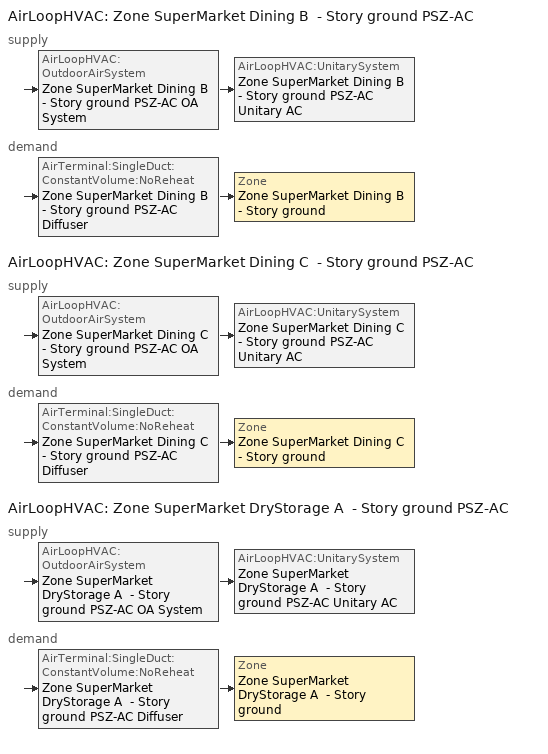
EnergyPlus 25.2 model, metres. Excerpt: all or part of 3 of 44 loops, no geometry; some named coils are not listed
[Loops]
AirLoopHVAC 'Zone SuperMarket Dining B  - Story ground PSZ-AC'
 supply: AirLoopHVAC:OutdoorAirSystem 'Zone SuperMarket Dining B  - Story ground PSZ-AC OA System' > AirLoopHVAC:UnitarySystem 'Zone SuperMarket Dining B  - Story ground PSZ-AC Unitary AC'
 demand: AirTerminal:SingleDuct:ConstantVolume:NoReheat 'Zone SuperMarket Dining B  - Story ground PSZ-AC Diffuser' > Zone 'Zone SuperMarket Dining B  - Story ground'
AirLoopHVAC 'Zone SuperMarket Dining C  - Story ground PSZ-AC'
 supply: AirLoopHVAC:OutdoorAirSystem 'Zone SuperMarket Dining C  - Story ground PSZ-AC OA System' > AirLoopHVAC:UnitarySystem 'Zone SuperMarket Dining C  - Story ground PSZ-AC Unitary AC'
 demand: AirTerminal:SingleDuct:ConstantVolume:NoReheat 'Zone SuperMarket Dining C  - Story ground PSZ-AC Diffuser' > Zone 'Zone SuperMarket Dining C  - Story ground'
AirLoopHVAC 'Zone SuperMarket DryStorage A  - Story ground PSZ-AC'
 supply: AirLoopHVAC:OutdoorAirSystem 'Zone SuperMarket DryStorage A  - Story ground PSZ-AC OA System' > AirLoopHVAC:UnitarySystem 'Zone SuperMarket DryStorage A  - Story ground PSZ-AC Unitary AC'
 demand: AirTerminal:SingleDuct:ConstantVolume:NoReheat 'Zone SuperMarket DryStorage A  - Story ground PSZ-AC Diffuser' > Zone 'Zone SuperMarket DryStorage A  - Story ground'
[ZoneControl:Thermostat] Temperature Difference Between Cutout And Setpoint {deltaC}=0
Name | Zone or ZoneList | Control Type Schedule | Control 1
Zone SuperMarket Dining B  - Story ground Thermostat | Zone SuperMarket Dining B  - Story ground | Zone SuperMarket Dining B  - Story ground Thermostat Schedule | SuperMarket Dining - 90.1-2019 Thermostat 1
Zone SuperMarket Dining C  - Story ground Thermostat | Zone SuperMarket Dining C  - Story ground | Zone SuperMarket Dining C  - Story ground Thermostat Schedule | SuperMarket Dining - 90.1-2019 Thermostat 2
Zone SuperMarket DryStorage A  - Story ground Thermostat | Zone SuperMarket DryStorage A  - Story ground | Zone SuperMarket DryStorage A  - Story ground Thermostat Schedule | SuperMarket DryStorage - 90.1-2019 Thermostat 2
[ThermostatSetpoint:DualSetpoint] Heating Setpoint Temperature Schedule=SuperMarket HtgSetp_Enduse; Cooling Setpoint Temperature Schedule=SuperMarket ClgSetp_Enduse
SuperMarket Dining - 90.1-2019 Thermostat 1; SuperMarket Dining - 90.1-2019 Thermostat 2; SuperMarket DryStorage - 90.1-2019 Thermostat 2
[AirTerminal:SingleDuct:ConstantVolume:NoReheat] Availability Schedule=Always On Discrete; Maximum Air Flow Rate {m3/s}=AutoSize
Zone SuperMarket Dining B  - Story ground PSZ-AC Diffuser; Zone SuperMarket Dining C  - Story ground PSZ-AC Diffuser; Zone SuperMarket DryStorage A  - Story ground PSZ-AC Diffuser
[Zone equipment]
Zone SuperMarket Dining B  - Story ground: Zone SuperMarket Dining B  - Story ground PSZ-AC Diffuser
Zone SuperMarket Dining C  - Story ground: Zone SuperMarket Dining C  - Story ground PSZ-AC Diffuser
Zone SuperMarket DryStorage A  - Story ground: Zone SuperMarket DryStorage A  - Story ground PSZ-AC Diffuser
[Sizing:Zone] Zone Cooling Design Supply Air Temperature Input Method=SupplyAirTemperature; Zone Cooling Design Supply Air Temperature {C}=12.7778; Zone Cooling Design Supply Air Temperature Difference {deltaC}=11.11; Zone Heating Design Supply Air Temperature Input Method=SupplyAirTemperature; Zone Heating Design Supply Air Temperature {C}=50; Zone Heating Design Supply Air Temperature Difference {deltaC}=11.11; Zone Cooling Design Supply Air Humidity Ratio {kgWater/kgDryAir}=0.0085; Zone Heating Design Supply Air Humidity Ratio {kgWater/kgDryAir}=0.008; Cooling Design Air Flow Method=DesignDay; Cooling Design Air Flow Rate {m3/s}=0; Cooling Minimum Air Flow per Zone Floor Area {m3/s-m2}=0.000762; Cooling Minimum Air Flow {m3/s}=0; Cooling Minimum Air Flow Fraction=0; Heating Design Air Flow Method=DesignDay; Heating Design Air Flow Rate {m3/s}=0; Heating Maximum Air Flow per Zone Floor Area {m3/s-m2}=0.002032; Heating Maximum Air Flow {m3/s}=0.141576; Heating Maximum Air Flow Fraction=1; Account for Dedicated Outdoor Air System=No; Zone Load Sizing Method=Sensible Load Only No Latent Load; Zone Latent Cooling Design Supply Air Humidity Ratio Input Method=HumidityRatioDifference; Zone Cooling Design Supply Air Humidity Ratio Difference {kgWater/kgDryAir}=0.005; Zone Latent Heating Design Supply Air Humidity Ratio Input Method=HumidityRatioDifference; Zone Humidification Design Supply Air Humidity Ratio Difference {kgWater/kgDryAir}=0.005; Type of Space Sum to Use=Coincident; Heating Coil Sizing Method=None; Maximum Heating Capacity To Cooling Load Sizing Ratio {W/W}=1
Name | Design Specification Outdoor Air Object
Zone SuperMarket Dining B  - Story ground; Zone SuperMarket Dining C  - Story ground | SuperMarket Dining Ventilation
Zone SuperMarket DryStorage A  - Story ground | SuperMarket DryStorage Ventilation
[DesignSpecification:OutdoorAir] Outdoor Air Method=Sum; Outdoor Air Flow per Zone {m3/s}=0; Outdoor Air Flow Air Changes per Hour {1/hr}=0
Name | Outdoor Air Flow per Person {m3/s-person} | Outdoor Air Flow per Zone Floor Area {m3/s-m2}
SuperMarket Dining Ventilation | 0.00353961 | 0.0009144
SuperMarket DryStorage Ventilation | 0 | 0.0006096
[AirLoopHVAC] Design Supply Air Flow Rate {m3/s}=AutoSize; Design Return Air Flow Fraction of Supply Air Flow=1
Zone SuperMarket Dining B  - Story ground PSZ-AC; Zone SuperMarket Dining C  - Story ground PSZ-AC; Zone SuperMarket DryStorage A  - Story ground PSZ-AC
[Sizing:System] Type of Load to Size On=Sensible; Design Outdoor Air Flow Rate {m3/s}=Autosize; Central Heating Maximum System Air Flow Ratio=1; Preheat Design Temperature {C}=7.22222; Preheat Design Humidity Ratio {kgWater/kgDryAir}=0.008; Precool Design Temperature {C}=12.7778; Precool Design Humidity Ratio {kgWater/kgDryAir}=0.008; Central Cooling Design Supply Air Temperature {C}=12.7778; Central Heating Design Supply Air Temperature {C}=50; Type of Zone Sum to Use=Coincident; 100% Outdoor Air in Cooling=No; 100% Outdoor Air in Heating=No; Central Cooling Design Supply Air Humidity Ratio {kgWater/kgDryAir}=0.0085; Central Heating Design Supply Air Humidity Ratio {kgWater/kgDryAir}=0.008; Cooling Supply Air Flow Rate Method=DesignDay; Cooling Supply Air Flow Rate {m3/s}=0; Cooling Supply Air Flow Rate Per Floor Area {m3/s-m2}=0.00996765; Cooling Fraction of Autosized Cooling Supply Air Flow Rate=1; Cooling Supply Air Flow Rate Per Unit Cooling Capacity {m3/s-W}=3.94755e-05; Heating Supply Air Flow Rate Method=DesignDay; Heating Supply Air Flow Rate {m3/s}=0; Heating Supply Air Flow Rate Per Floor Area {m3/s-m2}=0.00996765; Heating Fraction of Autosized Heating Supply Air Flow Rate=1; Heating Fraction of Autosized Cooling Supply Air Flow Rate=1; Heating Supply Air Flow Rate Per Unit Heating Capacity {m3/s-W}=3.15882e-05; System Outdoor Air Method=ZoneSum; Zone Maximum Outdoor Air Fraction=1; Cooling Design Capacity Method=CoolingDesignCapacity; Cooling Design Capacity {W}=Autosize; Cooling Design Capacity Per Floor Area {W/m2}=234.7; Fraction of Autosized Cooling Design Capacity=1; Heating Design Capacity Method=HeatingDesignCapacity; Heating Design Capacity {W}=Autosize; Heating Design Capacity Per Floor Area {W/m2}=157; Fraction of Autosized Heating Design Capacity=1; Central Cooling Capacity Control Method=OnOff; Occupant Diversity=Autosize; Heating Coil Sizing Method=None; Maximum Heating Capacity To Cooling Capacity Sizing Ratio {W/W}=1
Zone SuperMarket Dining B  - Story ground PSZ-AC; Zone SuperMarket Dining C  - Story ground PSZ-AC; Zone SuperMarket DryStorage A  - Story ground PSZ-AC
[Controller:OutdoorAir] Minimum Outdoor Air Flow Rate {m3/s}=Autosize; Maximum Outdoor Air Flow Rate {m3/s}=Autosize; Economizer Control Type=NoEconomizer; Economizer Control Action Type=ModulateFlow; Economizer Maximum Limit Dry-Bulb Temperature {C}=28; Economizer Maximum Limit Enthalpy {J/kg}=64000; Lockout Type=NoLockout; Minimum Limit Type=FixedMinimum; Minimum Outdoor Air Schedule=Always On Discrete; High Humidity Control=No; High Humidity Outdoor Air Flow Ratio=1; Control High Indoor Humidity Based on Outdoor Humidity Ratio=Yes; Heat Recovery Bypass Control Type=BypassWhenWithinEconomizerLimits; Economizer Operation Staging=InterlockedWithMechanicalCooling
Name | Mechanical Ventilation Controller
Zone SuperMarket Dining B  - Story ground PSZ-AC OA System Controller | Controller Mechanical Ventilation 38
Zone SuperMarket Dining C  - Story ground PSZ-AC OA System Controller | Controller Mechanical Ventilation 39
Zone SuperMarket DryStorage A  - Story ground PSZ-AC OA System Controller | Controller Mechanical Ventilation 14
[Controller:MechanicalVentilation] Availability Schedule=Always On Discrete; Demand Controlled Ventilation=No; System Outdoor Air Method=ZoneSum
Name | Zone or ZoneList Name 1 | Design Specification Outdoor Air Object Name 1
Controller Mechanical Ventilation 38 | Zone SuperMarket Dining B  - Story ground | SuperMarket Dining Ventilation
Controller Mechanical Ventilation 39 | Zone SuperMarket Dining C  - Story ground | SuperMarket Dining Ventilation
Controller Mechanical Ventilation 14 | Zone SuperMarket DryStorage A  - Story ground | SuperMarket DryStorage Ventilation
[SetpointManager:MixedAir] Control Variable=Temperature
Name | Setpoint Node or NodeList
Zone SuperMarket Dining B  - Story ground PSZ-AC Mixed Air Node OS Default SPM | Zone SuperMarket Dining B  - Story ground PSZ-AC Mixed Air Node
Zone SuperMarket Dining C  - Story ground PSZ-AC Mixed Air Node OS Default SPM | Zone SuperMarket Dining C  - Story ground PSZ-AC Mixed Air Node
Zone SuperMarket DryStorage A  - Story ground PSZ-AC Mixed Air Node OS Default SPM | Zone SuperMarket DryStorage A  - Story ground PSZ-AC Mixed Air Node
[AirLoopHVAC:UnitarySystem] Control Type=Load; Dehumidification Control Type=None; Availability Schedule=Always On Discrete; Fan Placement=DrawThrough; Supply Air Fan Operating Mode Schedule=Always On Discrete; DX Heating Coil Sizing Ratio=1; Use DOAS DX Cooling Coil=No; Minimum Supply Air Temperature {C}=2; Latent Load Control=SensibleOnlyLoadControl; Cooling Supply Air Flow Rate Method=SupplyAirFlowRate; Cooling Supply Air Flow Rate {m3/s}=Autosize; Heating Supply Air Flow Rate Method=SupplyAirFlowRate; Heating Supply Air Flow Rate {m3/s}=Autosize; No Load Supply Air Flow Rate Method=None; No Load Supply Air Flow Rate Control Set To Low Speed=Yes; Maximum Supply Air Temperature {C}=80; Maximum Outdoor Dry-Bulb Temperature for Supplemental Heater Operation {C}=21; Ancillary On-Cycle Electric Power {W}=0; Ancillary Off-Cycle Electric Power {W}=0
Name | Controlling Zone or Thermostat Location | Supply Fan | Heating Coil | Cooling Coil | Supplemental Heating Coil
Zone SuperMarket Dining B  - Story ground PSZ-AC Unitary AC | Zone SuperMarket Dining B  - Story ground | Zone SuperMarket Dining B  - Story ground PSZ-AC Fan | Zone SuperMarket Dining B  - Story ground PSZ-AC Water Htg Coil | Zone SuperMarket Dining B  - Story ground PSZ-AC 1spd DX AC Clg Coil | Zone SuperMarket Dining B  - Story ground PSZ-AC Electric Backup Htg Coil
Zone SuperMarket Dining C  - Story ground PSZ-AC Unitary AC | Zone SuperMarket Dining C  - Story ground | Zone SuperMarket Dining C  - Story ground PSZ-AC Fan | Zone SuperMarket Dining C  - Story ground PSZ-AC Water Htg Coil | Zone SuperMarket Dining C  - Story ground PSZ-AC 1spd DX AC Clg Coil | Zone SuperMarket Dining C  - Story ground PSZ-AC Electric Backup Htg Coil
Zone SuperMarket DryStorage A  - Story ground PSZ-AC Unitary AC | Zone SuperMarket DryStorage A  - Story ground | Zone SuperMarket DryStorage A  - Story ground PSZ-AC Fan | Zone SuperMarket DryStorage A  - Story ground PSZ-AC Water Htg Coil | Zone SuperMarket DryStorage A  - Story ground PSZ-AC 1spd DX AC Clg Coil | Zone SuperMarket DryStorage A  - Story ground PSZ-AC Electric Backup Htg Coil
[Fan:OnOff] Availability Schedule=Always On Discrete; Fan Total Efficiency=0.54; Pressure Rise {Pa}=622.722; Maximum Flow Rate {m3/s}=Autosize; Motor Efficiency=0.9; Motor In Airstream Fraction=1
Name | Fan Power Ratio Function of Speed Ratio Curve | Fan Efficiency Ratio Function of Speed Ratio Curve
Zone SuperMarket Dining B  - Story ground PSZ-AC Fan | Fan On Off Power Curve 37 | Fan On Off Efficiency Curve 37
Zone SuperMarket Dining C  - Story ground PSZ-AC Fan | Fan On Off Power Curve 38 | Fan On Off Efficiency Curve 38
Zone SuperMarket DryStorage A  - Story ground PSZ-AC Fan | Fan On Off Power Curve 13 | Fan On Off Efficiency Curve 13
[Coil:Cooling:DX:SingleSpeed] Availability Schedule=Always On Discrete; Gross Rated Total Cooling Capacity {W}=Autosize; Gross Rated Sensible Heat Ratio=Autosize; Gross Rated Cooling COP {W/W}=3; Rated Air Flow Rate {m3/s}=Autosize; Rated Evaporator Fan Power Per Volume Flow Rate 2017 {W/(m3/s)}=773.3; Rated Evaporator Fan Power Per Volume Flow Rate 2023 {W/(m3/s)}=934.4; Minimum Outdoor Dry-Bulb Temperature for Compressor Operation {C}=-25; Nominal Time for Condensate Removal to Begin {s}=0; Ratio of Initial Moisture Evaporation Rate and Steady State Latent Capacity=0; Maximum Cycling Rate {cycles/hr}=0; Latent Capacity Time Constant {s}=0; Condenser Type=AirCooled; Evaporative Condenser Effectiveness=0.9; Evaporative Condenser Air Flow Rate {m3/s}=Autosize; Evaporative Condenser Pump Rated Power Consumption {W}=Autosize; Crankcase Heater Capacity {W}=0; Maximum Outdoor Dry-Bulb Temperature for Crankcase Heater Operation {C}=10; Basin Heater Capacity {W/K}=0; Basin Heater Setpoint Temperature {C}=2
Name | Total Cooling Capacity Function of Temperature Curve | Total Cooling Capacity Function of Flow Fraction Curve | Energy Input Ratio Function of Temperature Curve | Energy Input Ratio Function of Flow Fraction Curve | Part Load Fraction Correlation Curve
Zone SuperMarket Dining B  - Story ground PSZ-AC 1spd DX AC Clg Coil | Curve Biquadratic 151 | Curve Quadratic 226 | Curve Biquadratic 152 | Curve Quadratic 227 | Curve Quadratic 228
Zone SuperMarket Dining C  - Story ground PSZ-AC 1spd DX AC Clg Coil | Curve Biquadratic 155 | Curve Quadratic 232 | Curve Biquadratic 156 | Curve Quadratic 233 | Curve Quadratic 234
Zone SuperMarket DryStorage A  - Story ground PSZ-AC 1spd DX AC Clg Coil | Curve Biquadratic 55 | Curve Quadratic 82 | Curve Biquadratic 56 | Curve Quadratic 83 | Curve Quadratic 84
[Coil:Heating:Electric] Availability Schedule=Always On Discrete; Efficiency=1; Nominal Capacity {W}=Autosize
Zone SuperMarket Dining B  - Story ground PSZ-AC Electric Backup Htg Coil; Zone SuperMarket Dining C  - Story ground PSZ-AC Electric Backup Htg Coil; Zone SuperMarket DryStorage A  - Story ground PSZ-AC Electric Backup Htg Coil
[SetpointManager:SingleZone:Reheat] Control Variable=Temperature; Minimum Supply Air Temperature {C}=12.7778; Maximum Supply Air Temperature {C}=50
Name | Control Zone | Setpoint Node or NodeList
Zone SuperMarket Dining B  - Story ground Setpoint Manager SZ Reheat | Zone SuperMarket Dining B  - Story ground | Zone SuperMarket Dining B  - Story ground PSZ-AC Supply Outlet Node
Zone SuperMarket Dining C  - Story ground Setpoint Manager SZ Reheat | Zone SuperMarket Dining C  - Story ground | Zone SuperMarket Dining C  - Story ground PSZ-AC Supply Outlet Node
Zone SuperMarket DryStorage A  - Story ground Setpoint Manager SZ Reheat | Zone SuperMarket DryStorage A  - Story ground | Zone SuperMarket DryStorage A  - Story ground PSZ-AC Supply Outlet Node
[Schedule:Day:Interval]
SuperMarket HtgSetp_Enduse Default|Wknd|Wkdy Day; SuperMarket HtgSetp_Enduse Default; SuperMarket HtgSetp_Enduse Summer Design Day; SuperMarket HtgSetp_Enduse Winter Design Day: No, 24:00, 19.5
SuperMarket ClgSetp_Enduse Default|Wknd|Wkdy Day; SuperMarket ClgSetp_Enduse Default; SuperMarket ClgSetp_Enduse Summer Design Day; SuperMarket ClgSetp_Enduse Winter Design Day: No, 24:00, 22.75
[Schedule:Week:Daily]
SuperMarket HtgSetp_Enduse Week Rule - Jan1-Dec31: SuperMarket HtgSetp_Enduse Default|Wknd|Wkdy Day, SuperMarket HtgSetp_Enduse Default|Wknd|Wkdy Day, SuperMarket HtgSetp_Enduse Default|Wknd|Wkdy Day, SuperMarket HtgSetp_Enduse Default|Wknd|Wkdy Day, SuperMarket HtgSetp_Enduse Default|Wknd|Wkdy Day, SuperMarket HtgSetp_Enduse Default|Wknd|Wkdy Day, SuperMarket HtgSetp_Enduse Default|Wknd|Wkdy Day, SuperMarket HtgSetp_Enduse Default, SuperMarket HtgSetp_Enduse Summer Design Day, SuperMarket HtgSetp_Enduse Winter Design Day, SuperMarket HtgSetp_Enduse Default, SuperMarket HtgSetp_Enduse Default
SuperMarket ClgSetp_Enduse Week Rule - Jan1-Dec31: SuperMarket ClgSetp_Enduse Default|Wknd|Wkdy Day, SuperMarket ClgSetp_Enduse Default|Wknd|Wkdy Day, SuperMarket ClgSetp_Enduse Default|Wknd|Wkdy Day, SuperMarket ClgSetp_Enduse Default|Wknd|Wkdy Day, SuperMarket ClgSetp_Enduse Default|Wknd|Wkdy Day, SuperMarket ClgSetp_Enduse Default|Wknd|Wkdy Day, SuperMarket ClgSetp_Enduse Default|Wknd|Wkdy Day, SuperMarket ClgSetp_Enduse Default, SuperMarket ClgSetp_Enduse Summer Design Day, SuperMarket ClgSetp_Enduse Winter Design Day, SuperMarket ClgSetp_Enduse Default, SuperMarket ClgSetp_Enduse Default
[Schedule:Year]
SuperMarket HtgSetp_Enduse: SuperMarket HtgSetp_Enduse Week Rule - Jan1-Dec31, 1, 1, 12, 31
SuperMarket ClgSetp_Enduse: SuperMarket ClgSetp_Enduse Week Rule - Jan1-Dec31, 1, 1, 12, 31
[Schedule:Compact]
Zone SuperMarket Dining B  - Story ground Thermostat Schedule; Zone SuperMarket Dining C  - Story ground Thermostat Schedule; Zone SuperMarket DryStorage A  - Story ground Thermostat Schedule: Through: 12/31, For: AllDays, Until: 24:00, 4
[Schedule:Constant]
Always On Discrete: Hourly Value=1
[Curve:Exponent] Coefficient1 Constant=1; Coefficient2 Constant=0; Coefficient3 Constant=0; Minimum Value of x {BasedOnField A2}=0; Maximum Value of x {BasedOnField A2}=1
Fan On Off Power Curve 37; Fan On Off Power Curve 38; Fan On Off Power Curve 13
[Curve:Cubic] Coefficient1 Constant=1; Coefficient2 x=0; Coefficient3 x**2=0; Coefficient4 x**3=0; Minimum Value of x {BasedOnField A2}=0; Maximum Value of x {BasedOnField A2}=1
Fan On Off Efficiency Curve 37; Fan On Off Efficiency Curve 38; Fan On Off Efficiency Curve 13
[Curve:Biquadratic] Minimum Value of x {BasedOnField A2}=-100; Maximum Value of x {BasedOnField A2}=100; Minimum Value of y {BasedOnField A3}=-100; Maximum Value of y {BasedOnField A3}=100
Name | Coefficient1 Constant | Coefficient2 x | Coefficient3 x**2 | Coefficient4 y | Coefficient5 y**2 | Coefficient6 x*y
Curve Biquadratic 151; Curve Biquadratic 155; Curve Biquadratic 55 | 0.971212 | -0.0152755 | 0.00144345 | -0.00039321 | -6.8364e-06 | -0.000290596
Curve Biquadratic 152; Curve Biquadratic 156; Curve Biquadratic 56 | 0.286871 | 0.0239022 | -0.000810648 | 0.0134585 | 0.000338936 | -0.000487004
[Curve:Quadratic]
Name | Coefficient1 Constant | Coefficient2 x | Coefficient3 x**2 | Minimum Value of x {BasedOnField A2} | Maximum Value of x {BasedOnField A2} | Minimum Curve Output {BasedOnField A3} | Maximum Curve Output {BasedOnField A3}
Curve Quadratic 226; Curve Quadratic 227; Curve Quadratic 232; Curve Quadratic 233; Curve Quadratic 82; Curve Quadratic 83 | 1 | 0 | 0 | -100 | 100
Curve Quadratic 228; Curve Quadratic 234; Curve Quadratic 84 | 0.909496 | 0.0986477 | -0.00819488 | 0 | 1 | 0.7 | 1
